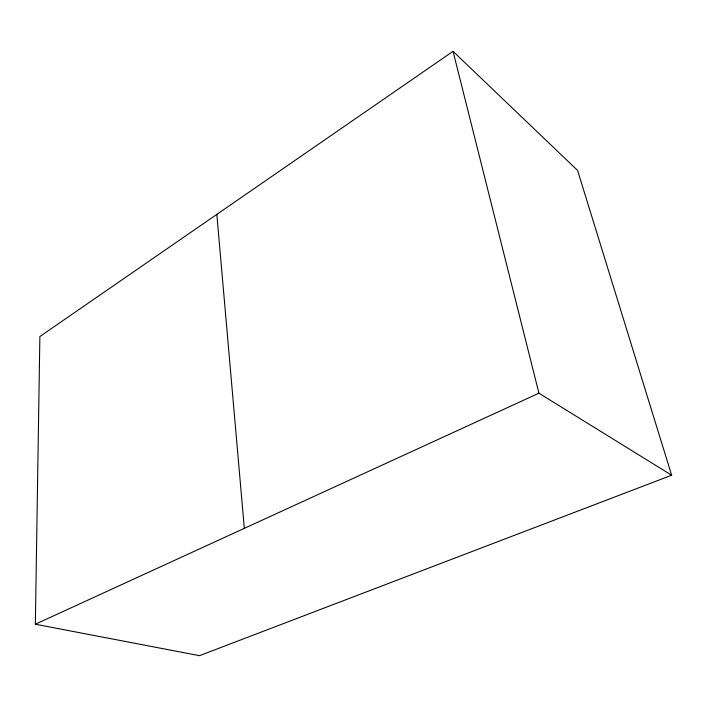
<?xml version="1.0" encoding="UTF-8"?>
<svg xmlns="http://www.w3.org/2000/svg" width="707" height="707" viewBox="0 0 707 707"><rect width="100%" height="100%" fill="white"/><g stroke="black" fill="none" stroke-linecap="round" stroke-linejoin="round"><path stroke-width="1.06" d="M35.35 624.228L39.875 336.532L453.037 51.328L577.601 170.458L671.65 475.237L199.498 655.672L35.35 624.228L538.928 393.189L671.65 475.237M453.037 51.328L538.928 393.189M216.828 214.38L244.33 528.35"/></g></svg>
